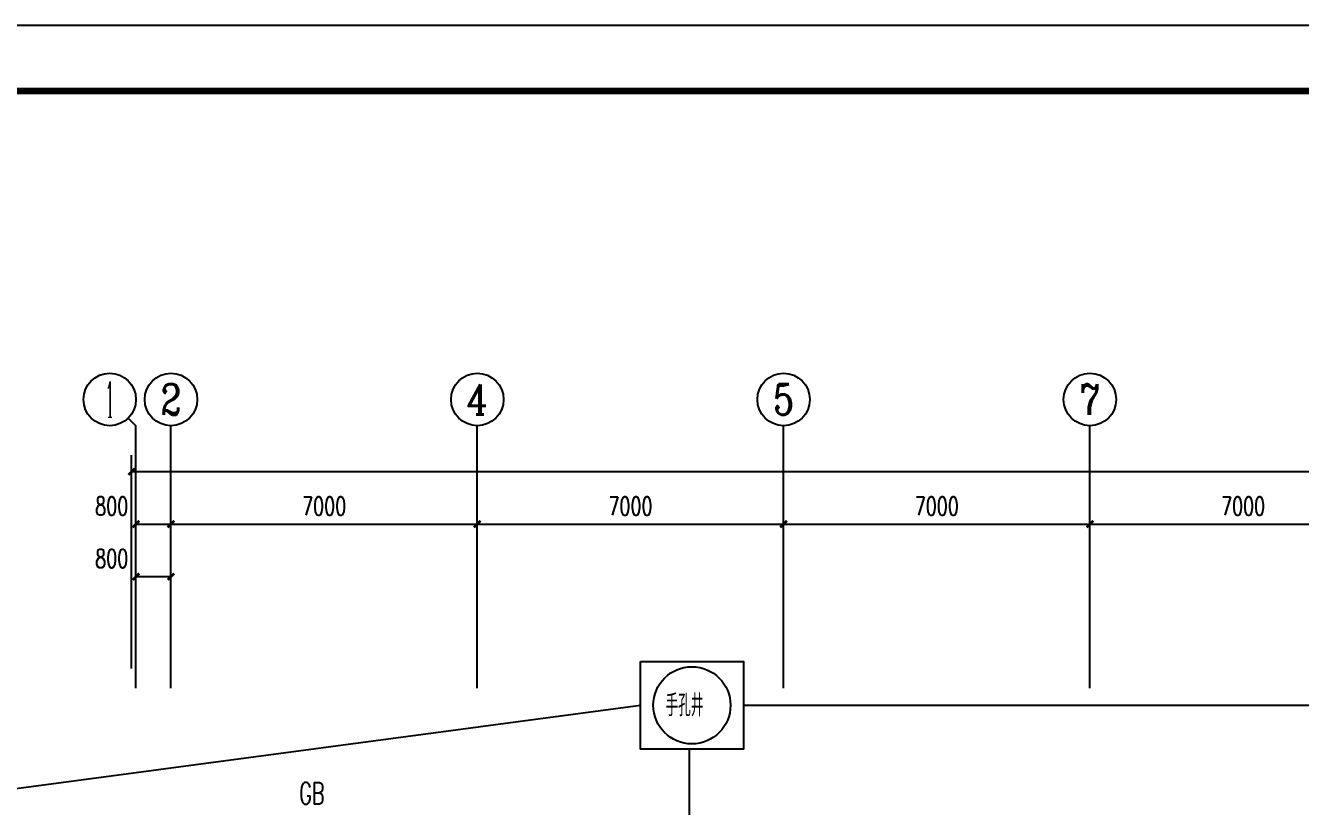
# Model space of a CAD drawing. Extents: x 0 to 302064749, y -59725395 to 1524223.
# Drawn here: x 2057805 to 2086942, y 1506369 to 1524223 of the extents above; entities that cross this region are included whole.
import ezdxf
from ezdxf.enums import TextEntityAlignment as Align

# ---------------------------------------------------------------- set-up
doc = ezdxf.new("R2010")
doc.units = 0
doc.header["$LTSCALE"] = 1000
for name, color, linetype in [('0-底图', 7, 'Continuous'), ('AXIS', 3, 'Continuous'), ('AXIS_TEXT', 7, 'Continuous'), ('BTTK', 7, 'Continuous'), ('BZ', 7, 'Continuous'), ('DIM-箱柜', 7, 'Continuous'), ('PUB_TITLE', 4, 'Continuous'), ('WIRE-照明', 6, 'Continuous')]:
    doc.layers.add(name, color=color, linetype=linetype)
doc.styles.add('_TCH_AXIS', font='COMPLEX', dxfattribs={"bigfont": 'GBCBIG'})
doc.styles.add('_TEL_DIM', font='simplex.shx', dxfattribs={"width": 0.8, "height": 3.5, "bigfont": 'gbcbig.shx'})
doc.styles.add('A_DIM_T3', font='simplex.shx', dxfattribs={"width": 0.7, "bigfont": 'gbcbig.shx'})
doc.styles.add('COMPLEX', font='COMPLEX')
doc.styles.add('HZ(TK)', font='geniso.shx', dxfattribs={"width": 0.9, "bigfont": 'hztxt.shx'})
doc.dimstyles.new('_TCH_ARCH&&150', dxfattribs={"dimtxt": 420, "dimasz": 150, "dimexe": 375, "dimexo": 450, "dimgap": 202.5, "dimtad": 1, "dimdec": 0, "dimzin": 0, "dimdsep": 46, "dimtxsty": 'A_DIM_T3', "dimblk": 'ARCHTICK', "dimcen": 0.09, "dimclrt": 7, "dimazin": 2, "dimtfac": 1, "dimtdec": 0, "dimtix": 1, "dimtmove": 2, "dimatfit": 3, "dimfxl": 150, "dimtolj": 1, "dimtzin": 0, "dimarcsym": 0})

# ---------------------------------------------------------------- blocks, each defined once
blk = doc.blocks.new('vhtemplate_2020年新竖式图框_A0')
at = {"layer": 'PUB_TITLE', "color": 7}
blk.add_lwpolyline([(0, 0), (1189, 0), (1189, 841), (0, 841)], close=True, dxfattribs=at)
at = {"layer": 'PUB_TITLE', "const_width": 1}
blk.add_lwpolyline([(25, 10), (1179, 10), (1179, 831), (25, 831)], close=True, dxfattribs=at)
at = {"layer": 'BTTK', "color": 4, "style": 'HZ(TK)', "width": 0.9}
for tag, p in [('合作单位', (1144, 743.5)), ('建设单位', (1144, 209.5)), ('工程名称', (1144, 176.5)), ('子项名称', (1154, 160)), ('图纸名称', (1144, 141))]:
    blk.add_attdef(tag, text='', height=3.5, dxfattribs=at).set_placement(p, align=Align.MIDDLE_CENTER)
for tag, p in [('注册证书号', (1156.5, 309.01)), ('注册印章号', (1156.5, 301.01)), ('设计号', (1154, 193)), ('图别', (1137.75, 34)), ('图号', (1170.25, 34)), ('版本号', (1137.75, 26)), ('日期', (1170.25, 26))]:
    blk.add_attdef(tag, text='', height=3.5, dxfattribs=at).set_placement(p, align=Align.MIDDLE)
blk = doc.blocks.new('gfhj')
at = {"layer": 'WIRE-照明'}
for p, q in [((2053938, -3062), (2069234, -1024)), ((2071587, -1024), (2093844, -1024)), ((2070356, -9532), (2070356, -2024))]:
    blk.add_line(p, q, dxfattribs=at)
blk.add_lwpolyline([(2069234, -24), (2071587, -24), (2071587, -2024), (2069234, -2024)], close=True, dxfattribs=at)
blk.add_circle((2070410, -1024), 882, dxfattribs=at)
at = {"layer": 'BZ', "style": '_TEL_DIM', "width": 0.8}
blk.add_text('手孔井', height=500, dxfattribs=at).set_placement((2069808, -1274))
blk = doc.blocks.new('_AXISO')
blk.add_circle((0, 0), 0.5)
at = {"layer": 'AXIS_TEXT', "style": 'COMPLEX', "width": 1.041667}
blk.add_attdef('A', text='', height=0.56, dxfattribs=at).set_placement((-0.25, -0.28), (0.25, -0.28), align=Align.FIT)
blk = doc.blocks.new('_ArchTick')
at = {"color": 0, "linetype": 'ByBlock', "const_width": 0.4}
blk.add_lwpolyline([(-0.5, -0.5), (0.5, 0.5)], dxfattribs=at)
blk = doc.blocks.new('*D1004')
at = {"layer": 'AXIS', "color": 0, "lineweight": -2, "transparency": 16777216}
for p, q in [((1062933, 30600), (1062933, 33075)), ((1063733, 30600), (1063733, 33075)), ((1062933, 32700), (1063733, 32700))]:
    blk.add_line(p, q, dxfattribs=at)
at = {"layer": 'Defpoints', "color": 0, "transparency": 16777216}
for p in [(1063733, 32700), (1062933, 30150), (1063733, 30150)]:
    blk.add_point(p, dxfattribs=at)
at = {"layer": 'AXIS', "color": 0, "lineweight": -2, "transparency": 16777216, "xscale": 150, "yscale": 150, "zscale": 150, "rotation": 180}
blk.add_blockref('_ArchTick', (1062933, 32700), dxfattribs=at)
at = {"layer": 'AXIS', "color": 0, "lineweight": -2, "transparency": 16777216, "xscale": 150, "yscale": 150, "zscale": 150}
blk.add_blockref('_ArchTick', (1063733, 32700), dxfattribs=at)
at = {"layer": 'AXIS', "color": 7, "transparency": 16777216, "insert": (1062378, 33113), "char_height": 420, "attachment_point": 5, "style": 'A_DIM_T3'}
blk.add_mtext('\\A1;800', dxfattribs=at)
blk = doc.blocks.new('*D1070')
at = {"layer": 'AXIS', "color": 0, "lineweight": -2, "transparency": 16777216}
for p, q in [((1062933, 30600), (1062933, 34275)), ((1063733, 30600), (1063733, 34275)), ((1062933, 33900), (1063733, 33900))]:
    blk.add_line(p, q, dxfattribs=at)
at = {"layer": 'Defpoints', "color": 0, "transparency": 16777216}
for p in [(1063733, 33900), (1062933, 30150), (1063733, 30150)]:
    blk.add_point(p, dxfattribs=at)
at = {"layer": 'AXIS', "color": 0, "lineweight": -2, "transparency": 16777216, "xscale": 150, "yscale": 150, "zscale": 150, "rotation": 180}
blk.add_blockref('_ArchTick', (1062933, 33900), dxfattribs=at)
at = {"layer": 'AXIS', "color": 0, "lineweight": -2, "transparency": 16777216, "xscale": 150, "yscale": 150, "zscale": 150}
blk.add_blockref('_ArchTick', (1063733, 33900), dxfattribs=at)
at = {"layer": 'AXIS', "color": 7, "transparency": 16777216, "insert": (1062378, 34313), "char_height": 420, "attachment_point": 5, "style": 'A_DIM_T3'}
blk.add_mtext('\\A1;800', dxfattribs=at)
blk = doc.blocks.new('*D1071')
at = {"layer": 'AXIS', "color": 0, "lineweight": -2, "transparency": 16777216}
for p, q in [((1063733, 30600), (1063733, 34275)), ((1070733, 30600), (1070733, 34275)), ((1063733, 33900), (1070733, 33900))]:
    blk.add_line(p, q, dxfattribs=at)
at = {"layer": 'Defpoints', "color": 0, "transparency": 16777216}
for p in [(1070733, 33900), (1063733, 30150), (1070733, 30150)]:
    blk.add_point(p, dxfattribs=at)
at = {"layer": 'AXIS', "color": 0, "lineweight": -2, "transparency": 16777216, "xscale": 150, "yscale": 150, "zscale": 150, "rotation": 180}
blk.add_blockref('_ArchTick', (1063733, 33900), dxfattribs=at)
at = {"layer": 'AXIS', "color": 0, "lineweight": -2, "transparency": 16777216, "xscale": 150, "yscale": 150, "zscale": 150}
blk.add_blockref('_ArchTick', (1070733, 33900), dxfattribs=at)
at = {"layer": 'AXIS', "color": 7, "transparency": 16777216, "insert": (1067233, 34313), "char_height": 420, "attachment_point": 5, "style": 'A_DIM_T3'}
blk.add_mtext('\\A1;7000', dxfattribs=at)
blk = doc.blocks.new('*D1072')
at = {"layer": 'AXIS', "color": 0, "lineweight": -2, "transparency": 16777216}
for p, q in [((1070733, 30600), (1070733, 34275)), ((1077733, 30600), (1077733, 34275)), ((1070733, 33900), (1077733, 33900))]:
    blk.add_line(p, q, dxfattribs=at)
at = {"layer": 'Defpoints', "color": 0, "transparency": 16777216}
for p in [(1077733, 33900), (1070733, 30150), (1077733, 30150)]:
    blk.add_point(p, dxfattribs=at)
at = {"layer": 'AXIS', "color": 0, "lineweight": -2, "transparency": 16777216, "xscale": 150, "yscale": 150, "zscale": 150, "rotation": 180}
blk.add_blockref('_ArchTick', (1070733, 33900), dxfattribs=at)
at = {"layer": 'AXIS', "color": 0, "lineweight": -2, "transparency": 16777216, "xscale": 150, "yscale": 150, "zscale": 150}
blk.add_blockref('_ArchTick', (1077733, 33900), dxfattribs=at)
at = {"layer": 'AXIS', "color": 7, "transparency": 16777216, "insert": (1074233, 34313), "char_height": 420, "attachment_point": 5, "style": 'A_DIM_T3'}
blk.add_mtext('\\A1;7000', dxfattribs=at)
blk = doc.blocks.new('*D1073')
at = {"layer": 'AXIS', "color": 0, "lineweight": -2, "transparency": 16777216}
for p, q in [((1077733, 30600), (1077733, 34275)), ((1084733, 30600), (1084733, 34275)), ((1077733, 33900), (1084733, 33900))]:
    blk.add_line(p, q, dxfattribs=at)
at = {"layer": 'Defpoints', "color": 0, "transparency": 16777216}
for p in [(1084733, 33900), (1077733, 30150), (1084733, 30150)]:
    blk.add_point(p, dxfattribs=at)
at = {"layer": 'AXIS', "color": 0, "lineweight": -2, "transparency": 16777216, "xscale": 150, "yscale": 150, "zscale": 150, "rotation": 180}
blk.add_blockref('_ArchTick', (1077733, 33900), dxfattribs=at)
at = {"layer": 'AXIS', "color": 0, "lineweight": -2, "transparency": 16777216, "xscale": 150, "yscale": 150, "zscale": 150}
blk.add_blockref('_ArchTick', (1084733, 33900), dxfattribs=at)
at = {"layer": 'AXIS', "color": 7, "transparency": 16777216, "insert": (1081233, 34313), "char_height": 420, "attachment_point": 5, "style": 'A_DIM_T3'}
blk.add_mtext('\\A1;7000', dxfattribs=at)
blk = doc.blocks.new('*D1074')
at = {"layer": 'AXIS', "color": 0, "lineweight": -2, "transparency": 16777216}
for p, q in [((1084733, 30600), (1084733, 34275)), ((1091733, 30600), (1091733, 34275)), ((1084733, 33900), (1091733, 33900))]:
    blk.add_line(p, q, dxfattribs=at)
at = {"layer": 'Defpoints', "color": 0, "transparency": 16777216}
for p in [(1091733, 33900), (1084733, 30150), (1091733, 30150)]:
    blk.add_point(p, dxfattribs=at)
at = {"layer": 'AXIS', "color": 0, "lineweight": -2, "transparency": 16777216, "xscale": 150, "yscale": 150, "zscale": 150, "rotation": 180}
blk.add_blockref('_ArchTick', (1084733, 33900), dxfattribs=at)
at = {"layer": 'AXIS', "color": 0, "lineweight": -2, "transparency": 16777216, "xscale": 150, "yscale": 150, "zscale": 150}
blk.add_blockref('_ArchTick', (1091733, 33900), dxfattribs=at)
at = {"layer": 'AXIS', "color": 7, "transparency": 16777216, "insert": (1088233, 34313), "char_height": 420, "attachment_point": 5, "style": 'A_DIM_T3'}
blk.add_mtext('\\A1;7000', dxfattribs=at)
blk = doc.blocks.new('*D1087')
at = {"layer": 'AXIS', "color": 0, "lineweight": -2, "transparency": 16777216}
for p, q in [((1062833, 30600), (1062833, 35475)), ((1174033, 30600), (1174033, 35475)), ((1062833, 35100), (1174033, 35100))]:
    blk.add_line(p, q, dxfattribs=at)
at = {"layer": 'Defpoints', "color": 0, "transparency": 16777216}
for p in [(1174033, 35100), (1062833, 30150), (1174033, 30150)]:
    blk.add_point(p, dxfattribs=at)
at = {"layer": 'AXIS', "color": 0, "lineweight": -2, "transparency": 16777216, "xscale": 150, "yscale": 150, "zscale": 150, "rotation": 180}
blk.add_blockref('_ArchTick', (1062833, 35100), dxfattribs=at)
at = {"layer": 'AXIS', "color": 0, "lineweight": -2, "transparency": 16777216, "xscale": 150, "yscale": 150, "zscale": 150}
blk.add_blockref('_ArchTick', (1174033, 35100), dxfattribs=at)
at = {"layer": 'AXIS', "color": 7, "transparency": 16777216, "insert": (1118433, 35513), "char_height": 420, "attachment_point": 5, "style": 'A_DIM_T3'}
blk.add_mtext('\\A1;111200', dxfattribs=at)
blk = doc.blocks.new('gfhjghj')
at = {"layer": 'AXIS'}
for p, q in [((1062757, 36325.8), (1062932.7, 36150.1)), ((1062932.7, 30150.1), (1062932.7, 36150.1)), ((1063732.7, 30150.1), (1063732.7, 36150.1)), ((1070732.7, 30150.1), (1070732.7, 36150.1)), ((1077732.7, 30150.1), (1077732.7, 36150.1)), ((1084732.7, 30150.1), (1084732.7, 36150.1))]:
    blk.add_line(p, q, dxfattribs=at)
ref = blk.add_blockref('_AXISO', (1062332.7, 36750.1), dxfattribs=dict(at, xscale=1200, yscale=1200, zscale=1200))
ref.add_attrib('A', '1', dxfattribs={"layer": 'AXIS_TEXT', "height": 817.2, "style": '_TCH_AXIS', "width": 0.555556}).set_placement((1062235.5, 36341.5), (1062430, 36341.5), align=Align.FIT)
ref = blk.add_blockref('_AXISO', (1063732.7, 36750.1), dxfattribs=dict(at, xscale=1200, yscale=1200, zscale=1200))
ref.add_attrib('A', '2', dxfattribs={"layer": 'AXIS_TEXT', "height": 698.9, "style": '_TCH_AXIS'}).set_placement((1063499.8, 36400.6), (1063965.7, 36400.6), align=Align.FIT)
ref = blk.add_blockref('_AXISO', (1070732.7, 36750.1), dxfattribs=dict(at, xscale=1200, yscale=1200, zscale=1200))
ref.add_attrib('A', '4', dxfattribs={"layer": 'AXIS_TEXT', "height": 683.5, "style": '_TCH_AXIS', "width": 0.9375}).set_placement((1070488.6, 36408.3), (1070976.9, 36408.3), align=Align.FIT)
ref = blk.add_blockref('_AXISO', (1077732.7, 36750.1), dxfattribs=dict(at, xscale=1200, yscale=1200, zscale=1200))
ref.add_attrib('A', '5', dxfattribs={"layer": 'AXIS_TEXT', "height": 698.9, "style": '_TCH_AXIS'}).set_placement((1077499.8, 36400.6), (1077965.7, 36400.6), align=Align.FIT)
ref = blk.add_blockref('_AXISO', (1084732.7, 36750.1), dxfattribs=dict(at, xscale=1200, yscale=1200, zscale=1200))
ref.add_attrib('A', '7', dxfattribs={"layer": 'AXIS_TEXT', "height": 698.9, "style": '_TCH_AXIS'}).set_placement((1084499.8, 36400.6), (1084965.7, 36400.6), align=Align.FIT)
for p1, p2, distance, picture, middle in [((1062832.7, 30150.1), (1174032.7, 30150.1), 4950, '*D1087', (1118432.7, 35512.6)), ((1063732.7, 30150.1), (1070732.7, 30150.1), 3750, '*D1071', (1067232.7, 34312.6)), ((1070732.7, 30150.1), (1077732.7, 30150.1), 3750, '*D1072', (1074232.7, 34312.6)), ((1077732.7, 30150.1), (1084732.7, 30150.1), 3750, '*D1073', (1081232.7, 34312.6)), ((1084732.7, 30150.1), (1091732.7, 30150.1), 3750, '*D1074', (1088232.7, 34312.6))]:
    dim = blk.add_aligned_dim(p1=p1, p2=p2, distance=distance, dimstyle='_TCH_ARCH&&150', dxfattribs=at)
    dim.commit()
    dim.dimension.update_dxf_attribs({"geometry": picture, "text_midpoint": middle})
for base, picture, middle in [((1063732.7, 33900.1), '*D1070', (1062377.7, 34312.6)), ((1063732.7, 32700.1), '*D1004', (1062377.7, 33112.6))]:
    dim = blk.add_linear_dim(base=base, p1=(1062932.7, 30150.1), p2=(1063732.7, 30150.1), angle=0, dimstyle='_TCH_ARCH&&150', dxfattribs=at)
    dim.commit()
    dim.dimension.update_dxf_attribs({"geometry": picture, "text_midpoint": middle, "dimtype": 129})

msp = doc.modelspace()

# ---------------------------------------------------------------- block references
at = {"layer": '0-底图', "xscale": 150, "yscale": 150, "zscale": 150}
msp.add_blockref('vhtemplate_2020年新竖式图框_A0', (2031892, 1398073), dxfattribs=at)
at = {"layer": '0-底图'}
for name, p in [('gfhjghj', (997397, 1478924)), ('gfhj', (2624, 1509706))]:
    msp.add_blockref(name, p, dxfattribs=at)

# ---------------------------------------------------------------- texts
at = {"layer": 'DIM-箱柜', "color": 7, "style": '_TEL_DIM', "width": 0.64}
msp.add_text('GB', height=500, dxfattribs=at).set_placement((2064061, 1506419))

doc.saveas('drawing.dxf')
